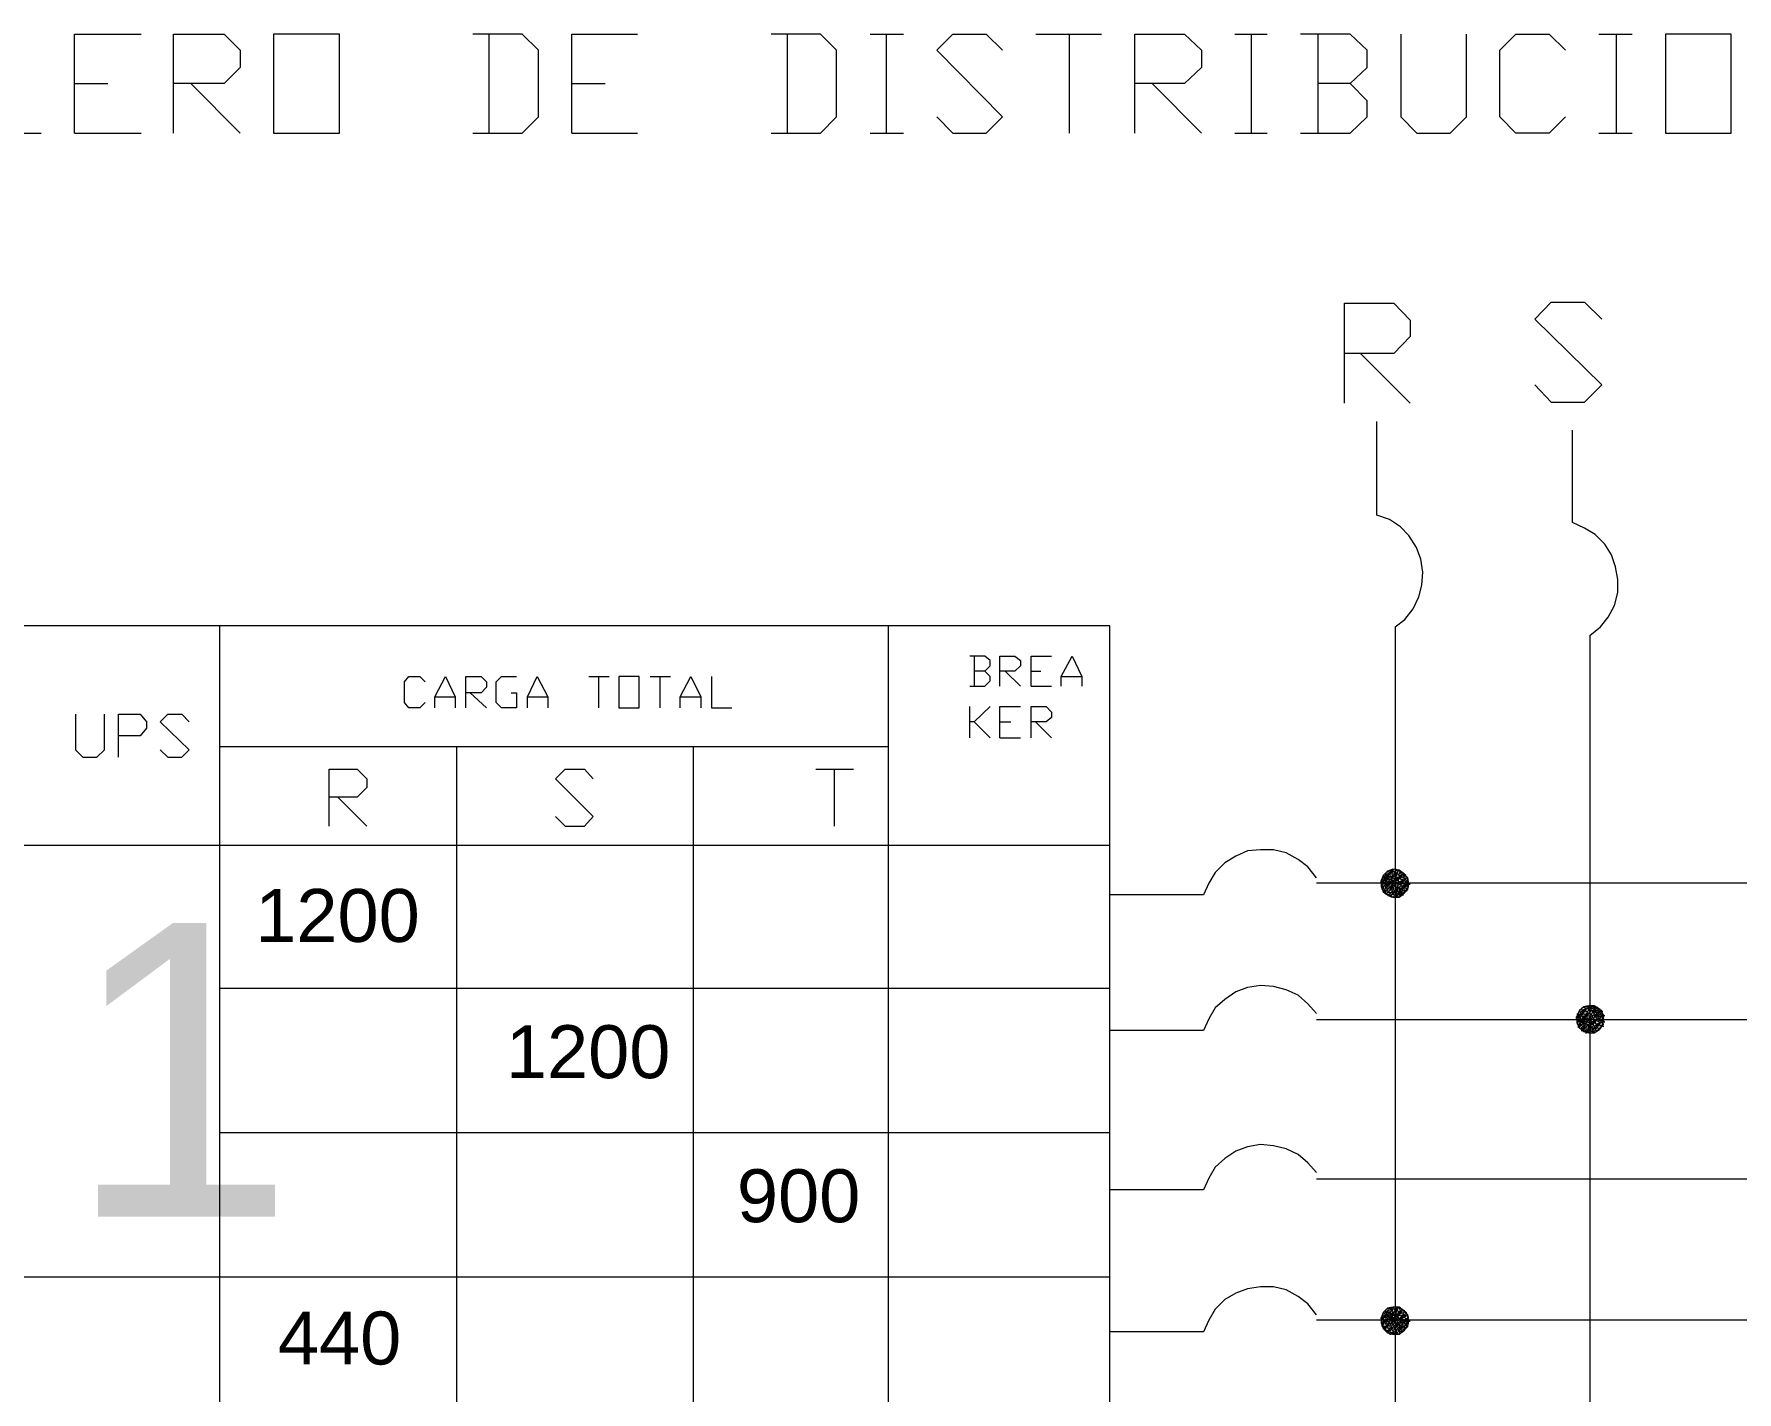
# Model space of a CAD drawing. Header units: millimetres. Extents: x -0.3 to 33.7, y -1 to 21.2.
# Drawn here: x 5.916 to 8.814, y 18.841 to 21.153 of the extents above; entities that cross this region are included whole.
import ezdxf

# ---------------------------------------------------------------- set-up
doc = ezdxf.new("R2010")
doc.units = ezdxf.units.MM
doc.header["$LTSCALE"] = 0.5
doc.layers.add('TABLA', color=7, linetype='Continuous')
doc.styles.get("Standard").update_dxf_attribs({"font": 'arial.ttf'})

msp = doc.modelspace()

# ---------------------------------------------------------------- linework, layer by layer
at = {"layer": 'TABLA', "color": 7, "linetype": 'Continuous', "lineweight": 18, "true_color": 0x000007}
for p, q in [((6.6902, 21.1527), (6.6902, 20.9841)), ((7.1976, 21.1527), (7.1976, 20.9841)), ((7.3387, 21.1527), (7.3955, 21.1527)), ((7.3662, 21.1527), (7.3662, 20.9841)), ((7.6208, 21.1527), (7.7326, 21.1527)), ((7.6776, 21.1527), (7.6776, 20.9841)), ((7.9597, 21.1527), (8.0147, 21.1527)), ((7.9872, 21.1527), (7.9872, 20.9841)), ((8.1008, 21.1527), (8.1008, 20.9841)), ((8.5789, 21.1527), (8.6357, 21.1527)), ((8.6082, 21.1527), (8.6082, 20.9841)), ((5.9849, 21.0684), (6.0417, 21.0684)), ((6.1828, 21.0684), (6.267, 20.9841)), ((6.8313, 21.0684), (6.8881, 21.0684)), ((7.8187, 21.0684), (7.9029, 20.9841)), ((5.9849, 20.9841), (6.0985, 20.9841)), ((6.8313, 20.9841), (6.943, 20.9841)), ((7.3387, 20.9841), (7.3955, 20.9841)), ((7.9597, 20.9841), (8.0147, 20.9841)), ((8.5789, 20.9841), (8.6357, 20.9841)), ((8.1735, 20.6086), (8.2577, 20.5243)), ((6.2316, 20.1451), (6.2316, 17.8131)), ((7.3698, 20.1451), (7.3698, 17.8131)), ((8.2321, 20.1433), (8.2321, 17.9193)), ((8.5637, 20.1286), (8.5637, 17.9193)), ((7.5158, 20.0938), (7.5158, 20.0425)), ((6.86, 20.059), (6.8948, 20.059)), ((6.8765, 20.059), (6.8765, 20.0059)), ((6.9644, 20.059), (6.9992, 20.059)), ((6.9809, 20.059), (6.9809, 20.0059)), ((7.5689, 20.0682), (7.5946, 20.0425)), ((7.6129, 20.0682), (7.6294, 20.0682)), ((7.6642, 20.059), (7.699, 20.059)), ((6.6585, 20.0315), (6.6859, 20.0059)), ((7.6129, 20.0425), (7.6477, 20.0425)), ((6.598, 20.0242), (6.6328, 20.0242)), ((6.7556, 20.0242), (6.7904, 20.0242)), ((7.0157, 20.0242), (7.0505, 20.0242)), ((7.5085, 19.9546), (7.5085, 20.0077)), ((7.5158, 19.9821), (7.5433, 19.9546)), ((7.5598, 19.9821), (7.5781, 19.9821)), ((7.6202, 19.9821), (7.6477, 19.9546)), ((6.2316, 19.9399), (7.3698, 19.9399)), ((6.6347, 19.9399), (6.6347, 17.8131)), ((7.0377, 19.9399), (7.0377, 17.8131)), ((7.3698, 19.9399), (7.3698, 17.8131)), ((7.5598, 19.9546), (7.5946, 19.9546)), ((7.2465, 19.9015), (7.3106, 19.9015)), ((7.2777, 19.9015), (7.2777, 19.8044)), ((6.4331, 19.8538), (6.4826, 19.8044)), ((7.7466, 19.7714), (4.186, 19.7714)), ((8.9905, 19.7073), (8.0984, 19.7073)), ((8.2083, 19.7091), (8.2083, 19.711)), ((8.2083, 19.7091), (8.2101, 19.7091)), ((8.2083, 19.7073), (8.2101, 19.7073)), ((8.2083, 19.7055), (8.2101, 19.7073)), ((8.2101, 19.7164), (8.2119, 19.7164)), ((8.2101, 19.7128), (8.2119, 19.7146)), ((8.2101, 19.711), (8.2119, 19.711)), ((8.2101, 19.7091), (8.2119, 19.711)), ((8.2101, 19.7036), (8.2138, 19.7073)), ((8.2119, 19.7183), (8.2138, 19.7201)), ((8.2119, 19.7164), (8.2138, 19.7164)), ((8.2119, 19.7128), (8.2138, 19.7128)), ((8.2119, 19.7073), (8.2138, 19.7091)), ((8.2119, 19.7073), (8.2138, 19.7073)), ((8.2138, 19.7164), (8.2174, 19.7183)), ((8.2138, 19.7146), (8.2156, 19.7146)), ((8.2138, 19.7128), (8.2156, 19.7146)), ((8.2138, 19.7055), (8.2156, 19.7073)), ((8.2156, 19.7219), (8.2174, 19.7238)), ((8.2156, 19.7164), (8.2174, 19.7164)), ((8.2156, 19.711), (8.2174, 19.7128)), ((8.2156, 19.7073), (8.2174, 19.7073)), ((8.2174, 19.7201), (8.2211, 19.7219)), ((8.2174, 19.7164), (8.2193, 19.7201)), ((8.2174, 19.7091), (8.2193, 19.711)), ((8.2174, 19.7073), (8.2193, 19.7073)), ((8.2174, 19.7055), (8.2174, 19.7073)), ((8.2174, 19.7073), (8.2193, 19.7073)), ((8.2193, 19.7256), (8.2211, 19.7274)), ((8.2193, 19.7219), (8.2211, 19.7256)), ((8.2193, 19.7146), (8.2211, 19.7164)), ((8.2193, 19.7091), (8.2211, 19.7091)), ((8.2211, 19.7238), (8.2248, 19.7256)), ((8.2211, 19.7201), (8.2229, 19.7238)), ((8.2211, 19.7128), (8.2248, 19.7146)), ((8.2211, 19.7091), (8.2229, 19.7128)), ((8.2211, 19.711), (8.2229, 19.711)), ((8.2211, 19.7073), (8.2229, 19.7073)), ((8.2229, 19.7256), (8.2248, 19.7293)), ((8.2229, 19.7219), (8.2266, 19.7238)), ((8.2229, 19.7183), (8.2248, 19.7201)), ((8.2229, 19.7073), (8.2248, 19.7091)), ((8.2248, 19.7274), (8.2284, 19.7293)), ((8.2248, 19.7238), (8.2266, 19.7274)), ((8.2248, 19.7164), (8.2284, 19.7183)), ((8.2248, 19.7128), (8.2266, 19.7164)), ((8.2248, 19.7055), (8.2266, 19.7073)), ((8.2266, 19.7256), (8.2302, 19.7274)), ((8.2266, 19.7219), (8.2284, 19.7238)), ((8.2266, 19.7183), (8.2284, 19.7219)), ((8.2266, 19.7146), (8.2302, 19.7164)), ((8.2266, 19.711), (8.2284, 19.7128)), ((8.2266, 19.7073), (8.2284, 19.7073)), ((8.2284, 19.7274), (8.2302, 19.7311)), ((8.2284, 19.7201), (8.2321, 19.7219)), ((8.2284, 19.7164), (8.2302, 19.7201)), ((8.2284, 19.7091), (8.2321, 19.711)), ((8.2284, 19.7073), (8.2302, 19.7091)), ((8.2284, 19.7073), (8.2302, 19.7073)), ((8.2284, 19.7055), (8.2284, 19.7073)), ((8.2302, 19.7256), (8.2321, 19.7274)), ((8.2302, 19.7219), (8.2321, 19.7256)), ((8.2302, 19.7183), (8.2321, 19.7183)), ((8.2302, 19.7146), (8.2321, 19.7164)), ((8.2302, 19.7073), (8.2321, 19.7073)), ((8.2302, 19.7073), (8.2321, 19.7073)), ((8.2321, 19.7293), (8.2321, 19.7311)), ((8.2321, 19.7293), (8.2339, 19.7293)), ((8.2321, 19.7256), (8.2339, 19.7256)), ((8.2321, 19.7238), (8.2357, 19.7256)), ((8.2321, 19.7201), (8.2339, 19.7238)), ((8.2321, 19.7201), (8.2339, 19.7201)), ((8.2321, 19.7183), (8.2339, 19.7201)), ((8.2321, 19.7164), (8.2339, 19.7164)), ((8.2321, 19.7146), (8.2339, 19.7146)), ((8.2321, 19.7128), (8.2357, 19.7146)), ((8.2321, 19.7091), (8.2339, 19.7128)), ((8.2321, 19.7091), (8.2339, 19.7091)), ((8.2321, 19.7073), (8.2339, 19.7091)), ((8.2321, 19.7036), (8.2357, 19.7073)), ((8.2339, 19.7274), (8.2357, 19.7293)), ((8.2339, 19.7219), (8.2376, 19.7238)), ((8.2339, 19.7183), (8.2357, 19.7219)), ((8.2339, 19.7146), (8.2357, 19.7183)), ((8.2339, 19.711), (8.2376, 19.7128)), ((8.2339, 19.7073), (8.2357, 19.7091)), ((8.2339, 19.7073), (8.2357, 19.7073)), ((8.2357, 19.7274), (8.2376, 19.7293)), ((8.2357, 19.7238), (8.2376, 19.7274)), ((8.2357, 19.7164), (8.2394, 19.7183)), ((8.2357, 19.7128), (8.2376, 19.7164)), ((8.2357, 19.7073), (8.2394, 19.711)), ((8.2357, 19.7055), (8.2376, 19.7073)), ((8.2376, 19.7201), (8.2394, 19.7219)), ((8.2376, 19.7146), (8.2412, 19.7164)), ((8.2376, 19.711), (8.2394, 19.7146)), ((8.2376, 19.7073), (8.2394, 19.7073)), ((8.2394, 19.7274), (8.2394, 19.7293)), ((8.2394, 19.7256), (8.2412, 19.7274)), ((8.2394, 19.7201), (8.2431, 19.7219)), ((8.2394, 19.7164), (8.2412, 19.7201)), ((8.2394, 19.7091), (8.2431, 19.711)), ((8.2394, 19.7073), (8.2412, 19.7091)), ((8.2394, 19.7055), (8.2394, 19.7073)), ((8.2412, 19.7238), (8.2431, 19.7256)), ((8.2412, 19.7183), (8.2449, 19.7201)), ((8.2412, 19.7146), (8.2431, 19.7183)), ((8.2412, 19.7128), (8.2431, 19.7146)), ((8.2412, 19.7073), (8.2449, 19.7091)), ((8.2412, 19.7073), (8.2431, 19.7073)), ((8.2412, 19.7036), (8.2431, 19.7073)), ((8.2431, 19.7238), (8.2449, 19.7256)), ((8.2431, 19.7201), (8.2449, 19.7238)), ((8.2431, 19.7128), (8.2467, 19.7146)), ((8.2431, 19.7091), (8.2449, 19.7128)), ((8.2431, 19.7055), (8.2467, 19.7073)), ((8.2449, 19.7219), (8.2467, 19.7219)), ((8.2449, 19.7183), (8.2486, 19.7219)), ((8.2449, 19.7164), (8.2467, 19.7183)), ((8.2449, 19.711), (8.2486, 19.7128)), ((8.2449, 19.7073), (8.2467, 19.711)), ((8.2467, 19.7238), (8.2467, 19.7256)), ((8.2467, 19.7219), (8.2486, 19.7238)), ((8.2467, 19.7164), (8.2504, 19.7201)), ((8.2467, 19.7128), (8.2486, 19.7164)), ((8.2467, 19.7073), (8.2486, 19.7073)), ((8.2467, 19.7055), (8.2486, 19.7073)), ((8.2486, 19.7201), (8.2504, 19.7219)), ((8.2486, 19.7146), (8.2522, 19.7164)), ((8.2486, 19.711), (8.2504, 19.7146)), ((8.2486, 19.7091), (8.2504, 19.711)), ((8.2486, 19.7073), (8.2504, 19.7073)), ((8.2504, 19.7164), (8.2522, 19.7183)), ((8.2504, 19.7091), (8.2541, 19.7128)), ((8.2504, 19.7073), (8.2522, 19.7091)), ((8.2504, 19.7055), (8.2504, 19.7073)), ((8.2522, 19.7146), (8.2541, 19.7164)), ((8.2522, 19.7128), (8.2541, 19.7146)), ((8.2522, 19.7073), (8.2559, 19.7091)), ((8.2522, 19.7073), (8.2541, 19.7073)), ((8.2522, 19.7036), (8.2541, 19.7073)), ((8.2541, 19.7091), (8.2541, 19.711)), ((7.906, 19.6871), (7.7466, 19.6871)), ((8.2083, 19.7036), (8.2101, 19.7055)), ((8.2083, 19.7018), (8.2101, 19.7018)), ((8.2101, 19.7), (8.2119, 19.7036)), ((8.2101, 19.6981), (8.2119, 19.7)), ((8.2101, 19.6963), (8.2101, 19.6981)), ((8.2119, 19.7018), (8.2156, 19.7036)), ((8.2119, 19.6981), (8.2138, 19.7018)), ((8.2119, 19.6963), (8.2138, 19.6981)), ((8.2119, 19.6945), (8.2138, 19.6945)), ((8.2119, 19.6926), (8.2138, 19.6926)), ((8.2138, 19.7036), (8.2156, 19.7036)), ((8.2138, 19.6926), (8.2156, 19.6963)), ((8.2138, 19.6908), (8.2156, 19.6926)), ((8.2156, 19.7055), (8.2174, 19.7055)), ((8.2156, 19.7), (8.2174, 19.7018)), ((8.2156, 19.6945), (8.2193, 19.6963)), ((8.2156, 19.6908), (8.2174, 19.6945)), ((8.2156, 19.689), (8.2174, 19.6908)), ((8.2174, 19.6981), (8.2193, 19.7)), ((8.2174, 19.6963), (8.2193, 19.6963)), ((8.2174, 19.6871), (8.2193, 19.689)), ((8.2193, 19.7036), (8.2211, 19.7055)), ((8.2193, 19.6981), (8.2229, 19.7)), ((8.2193, 19.6945), (8.2211, 19.6981)), ((8.2193, 19.6926), (8.2211, 19.6945)), ((8.2193, 19.6871), (8.2229, 19.689)), ((8.2211, 19.7018), (8.2229, 19.7036)), ((8.2211, 19.7), (8.2229, 19.7)), ((8.2211, 19.6908), (8.2229, 19.6926)), ((8.2211, 19.6853), (8.2211, 19.6871)), ((8.2229, 19.7018), (8.2248, 19.7018)), ((8.2229, 19.6963), (8.2248, 19.6981)), ((8.2229, 19.6908), (8.2266, 19.6926)), ((8.2229, 19.6871), (8.2248, 19.6908)), ((8.2229, 19.6853), (8.2248, 19.6871)), ((8.2248, 19.7018), (8.2266, 19.7055)), ((8.2248, 19.7036), (8.2266, 19.7036)), ((8.2248, 19.7), (8.2266, 19.7)), ((8.2248, 19.6945), (8.2266, 19.6963)), ((8.2248, 19.6926), (8.2266, 19.6926)), ((8.2248, 19.6835), (8.2266, 19.6853)), ((8.2266, 19.7), (8.2284, 19.7018)), ((8.2266, 19.6945), (8.2302, 19.6981)), ((8.2266, 19.6908), (8.2284, 19.6945)), ((8.2266, 19.689), (8.2284, 19.6908)), ((8.2266, 19.6835), (8.2302, 19.6853)), ((8.2284, 19.7036), (8.2302, 19.7036)), ((8.2284, 19.6981), (8.2302, 19.7)), ((8.2284, 19.6963), (8.2302, 19.6963)), ((8.2284, 19.6926), (8.2302, 19.6926)), ((8.2284, 19.6871), (8.2302, 19.689)), ((8.2302, 19.7036), (8.2321, 19.7055)), ((8.2302, 19.6945), (8.2321, 19.6963)), ((8.2302, 19.6926), (8.2321, 19.6945)), ((8.2302, 19.6871), (8.2321, 19.6871)), ((8.2302, 19.6835), (8.2321, 19.6853)), ((8.2302, 19.6835), (8.2321, 19.6835)), ((8.2321, 19.7055), (8.2339, 19.7055)), ((8.2321, 19.7018), (8.2339, 19.7036)), ((8.2321, 19.6981), (8.2339, 19.7018)), ((8.2321, 19.7), (8.2339, 19.7)), ((8.2321, 19.6981), (8.2339, 19.6981)), ((8.2321, 19.6963), (8.2339, 19.6981)), ((8.2321, 19.6963), (8.2339, 19.6963)), ((8.2321, 19.6945), (8.2339, 19.6945)), ((8.2321, 19.6908), (8.2339, 19.6926)), ((8.2321, 19.689), (8.2339, 19.689)), ((8.2321, 19.6853), (8.2321, 19.6871)), ((8.2321, 19.6853), (8.2339, 19.6853)), ((8.2339, 19.7), (8.2376, 19.7018)), ((8.2339, 19.6963), (8.2357, 19.6981)), ((8.2339, 19.6871), (8.2357, 19.6908)), ((8.2339, 19.6853), (8.2357, 19.6871)), ((8.2357, 19.7018), (8.2376, 19.7055)), ((8.2357, 19.7), (8.2376, 19.7)), ((8.2357, 19.6945), (8.2376, 19.6963)), ((8.2357, 19.6926), (8.2376, 19.6926)), ((8.2357, 19.689), (8.2376, 19.689)), ((8.2357, 19.6835), (8.2376, 19.6853)), ((8.2376, 19.7036), (8.2412, 19.7055)), ((8.2376, 19.7), (8.2394, 19.7018)), ((8.2376, 19.6926), (8.2412, 19.6945)), ((8.2376, 19.6908), (8.2394, 19.6908)), ((8.2376, 19.689), (8.2394, 19.6908)), ((8.2394, 19.6981), (8.2412, 19.7)), ((8.2394, 19.6945), (8.2412, 19.6981)), ((8.2394, 19.6926), (8.2412, 19.6926)), ((8.2394, 19.6871), (8.2412, 19.689)), ((8.2394, 19.6853), (8.2412, 19.6853)), ((8.2412, 19.6963), (8.2449, 19.6981)), ((8.2412, 19.6926), (8.2431, 19.6945)), ((8.2431, 19.7018), (8.2467, 19.7036)), ((8.2431, 19.6981), (8.2449, 19.7018)), ((8.2431, 19.6963), (8.2449, 19.6963)), ((8.2431, 19.6908), (8.2449, 19.6926)), ((8.2431, 19.6853), (8.2431, 19.6871)), ((8.2449, 19.7), (8.2486, 19.7018)), ((8.2449, 19.6963), (8.2467, 19.7)), ((8.2449, 19.689), (8.2486, 19.6908)), ((8.2449, 19.6871), (8.2467, 19.6871)), ((8.2467, 19.7018), (8.2486, 19.7055)), ((8.2467, 19.6981), (8.2504, 19.7)), ((8.2467, 19.6945), (8.2486, 19.6963)), ((8.2467, 19.6908), (8.2486, 19.6945)), ((8.2486, 19.7036), (8.2522, 19.7055)), ((8.2486, 19.7), (8.2504, 19.7036)), ((8.2486, 19.6926), (8.2522, 19.6945)), ((8.2504, 19.7018), (8.2541, 19.7036)), ((8.2504, 19.6981), (8.2541, 19.7)), ((8.2504, 19.6945), (8.2522, 19.6981)), ((8.2541, 19.7018), (8.2559, 19.7018)), ((8.2541, 19.6981), (8.2541, 19.7)), ((8.2559, 19.7055), (8.2577, 19.7055)), ((7.7466, 19.5278), (6.2316, 19.5278)), ((8.9905, 19.4746), (8.0984, 19.4746)), ((8.5398, 19.4783), (8.5417, 19.4801)), ((8.5398, 19.4765), (8.5417, 19.4765)), ((8.5417, 19.482), (8.5435, 19.482)), ((8.5417, 19.4783), (8.5453, 19.4801)), ((8.5417, 19.4746), (8.5435, 19.4765)), ((8.5417, 19.4746), (8.5435, 19.4746)), ((8.5417, 19.4728), (8.5435, 19.4746)), ((8.5435, 19.4838), (8.5453, 19.4856)), ((8.5435, 19.4801), (8.5453, 19.4838)), ((8.5435, 19.4783), (8.5453, 19.4783)), ((8.5435, 19.4728), (8.5453, 19.4746)), ((8.5453, 19.4893), (8.5472, 19.493)), ((8.5453, 19.482), (8.549, 19.4838)), ((8.5453, 19.4783), (8.5472, 19.482)), ((8.5472, 19.4875), (8.5508, 19.4893)), ((8.5472, 19.4838), (8.549, 19.4875)), ((8.5472, 19.4765), (8.549, 19.4783)), ((8.549, 19.493), (8.5508, 19.4948)), ((8.549, 19.4911), (8.5508, 19.493)), ((8.549, 19.4856), (8.5527, 19.4875)), ((8.549, 19.482), (8.5508, 19.4856)), ((8.549, 19.4746), (8.549, 19.4765)), ((8.549, 19.4746), (8.5508, 19.4746)), ((8.549, 19.471), (8.5508, 19.4746)), ((8.5508, 19.4911), (8.5545, 19.493)), ((8.5508, 19.4875), (8.5527, 19.4911)), ((8.5508, 19.4838), (8.5545, 19.4856)), ((8.5508, 19.4801), (8.5527, 19.482)), ((8.5508, 19.4765), (8.5527, 19.4801)), ((8.5508, 19.4746), (8.5527, 19.4765)), ((8.5527, 19.4948), (8.5545, 19.4966)), ((8.5527, 19.4893), (8.5563, 19.4911)), ((8.5527, 19.4856), (8.5545, 19.4893)), ((8.5527, 19.4783), (8.5563, 19.4801)), ((8.5527, 19.4746), (8.5545, 19.4783)), ((8.5527, 19.4746), (8.5545, 19.4746)), ((8.5545, 19.4948), (8.5582, 19.4984)), ((8.5545, 19.4911), (8.5563, 19.4948)), ((8.5545, 19.4838), (8.5582, 19.4856)), ((8.5545, 19.4801), (8.5563, 19.4838)), ((8.5545, 19.4765), (8.5582, 19.4783)), ((8.5545, 19.4728), (8.5563, 19.4746)), ((8.5563, 19.493), (8.56, 19.4948)), ((8.5563, 19.4893), (8.5582, 19.493)), ((8.5563, 19.4875), (8.5582, 19.4893)), ((8.5563, 19.482), (8.56, 19.4838)), ((8.5563, 19.4783), (8.5582, 19.482)), ((8.5582, 19.4966), (8.56, 19.4984)), ((8.5582, 19.4948), (8.56, 19.4948)), ((8.5582, 19.4838), (8.56, 19.4875)), ((8.5582, 19.4801), (8.5618, 19.482)), ((8.5582, 19.4765), (8.56, 19.4783)), ((8.5582, 19.4728), (8.56, 19.4746)), ((8.56, 19.4966), (8.5637, 19.4984)), ((8.56, 19.4911), (8.5618, 19.493)), ((8.56, 19.4856), (8.5637, 19.4875)), ((8.56, 19.482), (8.5618, 19.4856)), ((8.56, 19.4746), (8.56, 19.4765)), ((8.56, 19.4746), (8.5618, 19.4746)), ((8.56, 19.471), (8.5618, 19.4746)), ((8.5618, 19.4893), (8.5637, 19.4911)), ((8.5618, 19.4801), (8.5637, 19.482)), ((8.5618, 19.4765), (8.5637, 19.4801)), ((8.5618, 19.4746), (8.5637, 19.4765)), ((8.5618, 19.4728), (8.5637, 19.4746)), ((8.5637, 19.4984), (8.5655, 19.4984)), ((8.5637, 19.4948), (8.5655, 19.4966)), ((8.5637, 19.4948), (8.5655, 19.4948)), ((8.5637, 19.4893), (8.5673, 19.4911)), ((8.5637, 19.4893), (8.5655, 19.4893)), ((8.5637, 19.4875), (8.5655, 19.4893)), ((8.5637, 19.4856), (8.5637, 19.4875)), ((8.5637, 19.4838), (8.5655, 19.4856)), ((8.5637, 19.4838), (8.5655, 19.4838)), ((8.5637, 19.4801), (8.5655, 19.4801)), ((8.5637, 19.4783), (8.5673, 19.4801)), ((8.5637, 19.4783), (8.5655, 19.4783)), ((8.5637, 19.4765), (8.5655, 19.4783)), ((8.5637, 19.4746), (8.5637, 19.4765)), ((8.5637, 19.4746), (8.5655, 19.4746)), ((8.5637, 19.4746), (8.5655, 19.4746)), ((8.5655, 19.4984), (8.5673, 19.4984)), ((8.5655, 19.493), (8.5673, 19.4948)), ((8.5655, 19.4911), (8.5673, 19.4911)), ((8.5655, 19.482), (8.5673, 19.4838)), ((8.5655, 19.4765), (8.5692, 19.4783)), ((8.5655, 19.4728), (8.5673, 19.4746)), ((8.5673, 19.4984), (8.5692, 19.4984)), ((8.5673, 19.493), (8.571, 19.4966)), ((8.5673, 19.4875), (8.5692, 19.4893)), ((8.5673, 19.482), (8.571, 19.4838)), ((8.5673, 19.4783), (8.5692, 19.482)), ((8.5673, 19.4746), (8.5673, 19.4765)), ((8.5692, 19.4966), (8.571, 19.4984)), ((8.5692, 19.4948), (8.571, 19.4948)), ((8.5692, 19.4911), (8.571, 19.4911)), ((8.5692, 19.4856), (8.571, 19.4875)), ((8.5692, 19.4746), (8.571, 19.4746)), ((8.571, 19.4911), (8.5728, 19.493)), ((8.571, 19.482), (8.5728, 19.4856)), ((8.571, 19.4801), (8.5728, 19.482)), ((8.571, 19.4746), (8.571, 19.4765)), ((8.571, 19.4746), (8.5728, 19.4746)), ((8.571, 19.471), (8.5728, 19.4746)), ((8.5728, 19.4966), (8.5728, 19.4984)), ((8.5728, 19.4948), (8.5746, 19.4948)), ((8.5728, 19.4893), (8.5746, 19.4911)), ((8.5728, 19.4875), (8.5746, 19.4875)), ((8.5728, 19.4838), (8.5746, 19.4838)), ((8.5728, 19.4783), (8.5746, 19.4801)), ((8.5728, 19.4746), (8.5746, 19.4765)), ((8.5728, 19.4728), (8.5765, 19.4746)), ((8.5746, 19.4948), (8.5765, 19.4966)), ((8.5746, 19.4856), (8.5783, 19.4893)), ((8.5746, 19.4838), (8.5765, 19.4856)), ((8.5746, 19.4746), (8.5765, 19.4783)), ((8.5746, 19.4746), (8.5765, 19.4746)), ((8.5765, 19.493), (8.5783, 19.4948)), ((8.5765, 19.4911), (8.5783, 19.4911)), ((8.5765, 19.4875), (8.5783, 19.4875)), ((8.5765, 19.482), (8.5783, 19.4838)), ((8.5765, 19.4765), (8.5783, 19.4765)), ((8.5765, 19.4728), (8.5783, 19.4746)), ((8.5783, 19.4911), (8.5801, 19.493)), ((8.5783, 19.4875), (8.5801, 19.4893)), ((8.5783, 19.4783), (8.5801, 19.482)), ((8.5783, 19.4765), (8.5801, 19.4783)), ((8.5801, 19.493), (8.582, 19.493)), ((8.5801, 19.4911), (8.582, 19.4911)), ((8.5801, 19.4856), (8.582, 19.4875)), ((8.5801, 19.4838), (8.582, 19.4838)), ((8.5801, 19.4801), (8.582, 19.4801)), ((8.5801, 19.4746), (8.582, 19.4765)), ((8.5801, 19.4746), (8.582, 19.4746)), ((8.582, 19.4911), (8.5838, 19.4911)), ((8.582, 19.4838), (8.5856, 19.4856)), ((8.582, 19.482), (8.5838, 19.482)), ((8.582, 19.4801), (8.5838, 19.482)), ((8.582, 19.471), (8.5838, 19.4746)), ((8.5838, 19.4893), (8.5856, 19.4893)), ((8.5838, 19.4838), (8.5856, 19.4838)), ((8.5838, 19.4783), (8.5856, 19.4801)), ((8.5856, 19.4838), (8.5856, 19.4856)), ((8.5856, 19.4765), (8.5875, 19.4783)), ((8.5856, 19.4746), (8.5875, 19.4746)), ((8.5856, 19.4728), (8.5875, 19.4746)), ((8.5875, 19.482), (8.5893, 19.482)), ((7.906, 19.4563), (7.7466, 19.4563)), ((8.5417, 19.471), (8.5435, 19.471)), ((8.5417, 19.4673), (8.5435, 19.4691)), ((8.5435, 19.471), (8.5453, 19.471)), ((8.5435, 19.4673), (8.5453, 19.4673)), ((8.5435, 19.4655), (8.5453, 19.4655)), ((8.5435, 19.4618), (8.5453, 19.4636)), ((8.5453, 19.471), (8.549, 19.4728)), ((8.5453, 19.4691), (8.5472, 19.4691)), ((8.5453, 19.4673), (8.5472, 19.4691)), ((8.5453, 19.46), (8.5472, 19.4618)), ((8.5472, 19.471), (8.549, 19.471)), ((8.5472, 19.4655), (8.549, 19.4673)), ((8.5472, 19.46), (8.549, 19.46)), ((8.549, 19.4636), (8.5508, 19.4655)), ((8.549, 19.4618), (8.5508, 19.4618)), ((8.549, 19.46), (8.5508, 19.4618)), ((8.549, 19.4563), (8.5508, 19.4563)), ((8.5508, 19.4691), (8.5527, 19.471)), ((8.5508, 19.4636), (8.5527, 19.4636)), ((8.5508, 19.4581), (8.5527, 19.46)), ((8.5527, 19.4673), (8.5563, 19.4691)), ((8.5527, 19.4636), (8.5545, 19.4673)), ((8.5527, 19.4655), (8.5545, 19.4655)), ((8.5527, 19.4618), (8.5545, 19.4618)), ((8.5527, 19.4563), (8.5545, 19.4581)), ((8.5527, 19.4545), (8.5545, 19.4545)), ((8.5545, 19.4618), (8.5563, 19.4636)), ((8.5545, 19.4563), (8.5563, 19.4563)), ((8.5563, 19.471), (8.56, 19.4728)), ((8.5563, 19.4673), (8.5582, 19.471)), ((8.5563, 19.46), (8.5582, 19.4618)), ((8.5563, 19.4563), (8.5582, 19.46)), ((8.5563, 19.4581), (8.5582, 19.4581)), ((8.5563, 19.4545), (8.5582, 19.4545)), ((8.5563, 19.4527), (8.5582, 19.4527)), ((8.5582, 19.4691), (8.5618, 19.471)), ((8.5582, 19.4655), (8.56, 19.4673)), ((8.5582, 19.4545), (8.56, 19.4563)), ((8.56, 19.4636), (8.5637, 19.4655)), ((8.56, 19.46), (8.5618, 19.4636)), ((8.56, 19.4618), (8.5618, 19.4618)), ((8.56, 19.4581), (8.5618, 19.4581)), ((8.56, 19.4527), (8.5618, 19.4545)), ((8.5618, 19.4691), (8.5637, 19.471)), ((8.5618, 19.4618), (8.5637, 19.4636)), ((8.5618, 19.4581), (8.5637, 19.46)), ((8.5618, 19.4527), (8.5637, 19.4527)), ((8.5637, 19.471), (8.5655, 19.471)), ((8.5637, 19.4673), (8.5673, 19.4691)), ((8.5637, 19.4673), (8.5655, 19.4673)), ((8.5637, 19.4655), (8.5655, 19.4673)), ((8.5637, 19.4636), (8.5637, 19.4655)), ((8.5637, 19.4636), (8.5655, 19.4636)), ((8.5637, 19.4563), (8.5655, 19.4581)), ((8.5637, 19.4563), (8.5655, 19.4563)), ((8.5637, 19.4545), (8.5655, 19.4563)), ((8.5637, 19.4545), (8.5655, 19.4545)), ((8.5637, 19.4527), (8.5637, 19.4545)), ((8.5637, 19.4527), (8.5655, 19.4527)), ((8.5655, 19.4691), (8.5673, 19.4728)), ((8.5655, 19.4655), (8.5692, 19.4673)), ((8.5655, 19.4618), (8.5673, 19.4636)), ((8.5655, 19.4545), (8.5692, 19.4563)), ((8.5655, 19.4527), (8.5673, 19.4527)), ((8.5673, 19.471), (8.571, 19.4728)), ((8.5673, 19.4673), (8.5692, 19.471)), ((8.5673, 19.46), (8.571, 19.4618)), ((8.5673, 19.4563), (8.5692, 19.46)), ((8.5673, 19.4545), (8.5692, 19.4545)), ((8.5692, 19.4691), (8.5728, 19.471)), ((8.5692, 19.4655), (8.571, 19.4691)), ((8.5692, 19.4581), (8.5728, 19.46)), ((8.5692, 19.4545), (8.571, 19.4563)), ((8.571, 19.4636), (8.5746, 19.4655)), ((8.571, 19.46), (8.5728, 19.4636)), ((8.571, 19.4527), (8.5728, 19.4545)), ((8.5728, 19.4691), (8.5746, 19.4728)), ((8.5728, 19.4673), (8.5746, 19.4691)), ((8.5728, 19.4618), (8.5765, 19.4636)), ((8.5728, 19.4581), (8.5746, 19.4618)), ((8.5746, 19.4673), (8.5783, 19.4691)), ((8.5746, 19.4636), (8.5765, 19.4673)), ((8.5746, 19.46), (8.5783, 19.4618)), ((8.5746, 19.4563), (8.5783, 19.4581)), ((8.5746, 19.4545), (8.5765, 19.4563)), ((8.5765, 19.471), (8.5783, 19.4728)), ((8.5765, 19.4655), (8.5801, 19.4673)), ((8.5765, 19.4618), (8.5783, 19.4655)), ((8.5783, 19.4673), (8.5801, 19.471)), ((8.5783, 19.46), (8.582, 19.4618)), ((8.5783, 19.4563), (8.5801, 19.46)), ((8.5801, 19.4691), (8.5838, 19.471)), ((8.5801, 19.4655), (8.582, 19.4691)), ((8.5801, 19.4636), (8.582, 19.4655)), ((8.582, 19.46), (8.5838, 19.4636)), ((8.5838, 19.4728), (8.5856, 19.4728)), ((8.5838, 19.4691), (8.5875, 19.4728)), ((8.5838, 19.4673), (8.5856, 19.4691)), ((8.5856, 19.4636), (8.5875, 19.4636)), ((8.5875, 19.471), (8.5893, 19.471)), ((7.7466, 19.2823), (6.2316, 19.2823)), ((7.906, 19.1852), (7.7466, 19.1852)), ((8.9905, 19.2035), (8.0984, 19.2035)), ((7.7466, 19.0368), (4.186, 19.0368)), ((8.2193, 18.9818), (8.2211, 18.9837)), ((8.2193, 18.9782), (8.2211, 18.9818)), ((8.2211, 18.98), (8.2248, 18.9818)), ((8.2229, 18.9818), (8.2248, 18.9855)), ((8.2248, 18.9837), (8.2284, 18.9855)), ((8.2248, 18.98), (8.2266, 18.9837)), ((8.2284, 18.9837), (8.2302, 18.9855)), ((8.2302, 18.9818), (8.2321, 18.9837)), ((8.2321, 18.9855), (8.2339, 18.9855)), ((8.2321, 18.9855), (8.2339, 18.9855)), ((8.2321, 18.9837), (8.2339, 18.9837)), ((8.2321, 18.98), (8.2321, 18.9818)), ((8.2321, 18.98), (8.2357, 18.9818)), ((8.2339, 18.9855), (8.2357, 18.9855)), ((8.2339, 18.9818), (8.2357, 18.9855)), ((8.2357, 18.9837), (8.2376, 18.9855)), ((8.2357, 18.98), (8.2376, 18.9837)), ((8.2394, 18.9837), (8.2394, 18.9855)), ((8.2394, 18.9818), (8.2412, 18.9837)), ((8.2412, 18.9818), (8.2431, 18.9837)), ((8.2412, 18.9782), (8.2431, 18.9818)), ((8.2431, 18.98), (8.2449, 18.9818)), ((8.9905, 18.9635), (8.0984, 18.9635)), ((8.2083, 18.969), (8.2101, 18.969)), ((8.2083, 18.9654), (8.2083, 18.9672)), ((8.2083, 18.9635), (8.2101, 18.9635)), ((8.2083, 18.9617), (8.2101, 18.9635)), ((8.2083, 18.9599), (8.2101, 18.9617)), ((8.2083, 18.958), (8.2101, 18.958)), ((8.2101, 18.9727), (8.2119, 18.9727)), ((8.2101, 18.9709), (8.2138, 18.9727)), ((8.2101, 18.9672), (8.2119, 18.9709)), ((8.2101, 18.9654), (8.2119, 18.9672)), ((8.2101, 18.9599), (8.2138, 18.9617)), ((8.2101, 18.9562), (8.2119, 18.9599)), ((8.2101, 18.9544), (8.2119, 18.9562)), ((8.2101, 18.9525), (8.2101, 18.9544)), ((8.2119, 18.9745), (8.2138, 18.9764)), ((8.2119, 18.9727), (8.2138, 18.9727)), ((8.2119, 18.969), (8.2138, 18.969)), ((8.2119, 18.9635), (8.2138, 18.9654)), ((8.2119, 18.9635), (8.2138, 18.9635)), ((8.2119, 18.958), (8.2156, 18.9599)), ((8.2119, 18.9544), (8.2138, 18.958)), ((8.2119, 18.9507), (8.2138, 18.9544)), ((8.2138, 18.9745), (8.2174, 18.9782)), ((8.2138, 18.9709), (8.2174, 18.9745)), ((8.2138, 18.969), (8.2156, 18.9709)), ((8.2138, 18.9635), (8.2174, 18.9654)), ((8.2138, 18.9599), (8.2156, 18.9635)), ((8.2138, 18.9525), (8.2174, 18.9544)), ((8.2156, 18.9782), (8.2174, 18.98)), ((8.2156, 18.9764), (8.2174, 18.9764)), ((8.2156, 18.9727), (8.2174, 18.9727)), ((8.2156, 18.9672), (8.2174, 18.969)), ((8.2156, 18.9635), (8.2174, 18.9635)), ((8.2156, 18.9617), (8.2174, 18.9617)), ((8.2156, 18.9562), (8.2174, 18.958)), ((8.2174, 18.9764), (8.2211, 18.9782)), ((8.2174, 18.9727), (8.2193, 18.9745)), ((8.2174, 18.9635), (8.2193, 18.9672)), ((8.2174, 18.9617), (8.2174, 18.9635)), ((8.2174, 18.9635), (8.2193, 18.9635)), ((8.2174, 18.9562), (8.2211, 18.958)), ((8.2174, 18.9525), (8.2193, 18.9562)), ((8.2193, 18.98), (8.2211, 18.98)), ((8.2193, 18.9764), (8.2211, 18.9764)), ((8.2193, 18.9709), (8.2211, 18.9727)), ((8.2193, 18.969), (8.2211, 18.969)), ((8.2193, 18.9654), (8.2211, 18.9654)), ((8.2193, 18.9599), (8.2211, 18.9617)), ((8.2193, 18.9544), (8.2229, 18.9562)), ((8.2193, 18.9507), (8.2211, 18.9544)), ((8.2211, 18.9764), (8.2229, 18.9782)), ((8.2211, 18.969), (8.2248, 18.9709)), ((8.2211, 18.9672), (8.2229, 18.9672)), ((8.2211, 18.9654), (8.2229, 18.9672)), ((8.2211, 18.9599), (8.2248, 18.9635)), ((8.2211, 18.9562), (8.2229, 18.9599)), ((8.2229, 18.9745), (8.2248, 18.9764)), ((8.2229, 18.9727), (8.2248, 18.9727)), ((8.2229, 18.969), (8.2248, 18.969)), ((8.2229, 18.9635), (8.2248, 18.9654)), ((8.2229, 18.958), (8.2248, 18.958)), ((8.2229, 18.9525), (8.2248, 18.9544)), ((8.2248, 18.9727), (8.2284, 18.9745)), ((8.2248, 18.969), (8.2266, 18.9709)), ((8.2248, 18.9617), (8.2266, 18.9635)), ((8.2248, 18.9599), (8.2266, 18.9599)), ((8.2248, 18.958), (8.2266, 18.9599)), ((8.2266, 18.9782), (8.2284, 18.98)), ((8.2266, 18.9745), (8.2284, 18.9782)), ((8.2266, 18.9727), (8.2284, 18.9727)), ((8.2266, 18.9672), (8.2284, 18.969)), ((8.2266, 18.9654), (8.2284, 18.9654)), ((8.2266, 18.9635), (8.2284, 18.9635)), ((8.2266, 18.9617), (8.2284, 18.9617)), ((8.2266, 18.9562), (8.2284, 18.958)), ((8.2284, 18.9764), (8.2321, 18.9782)), ((8.2284, 18.9727), (8.2302, 18.9764)), ((8.2284, 18.9654), (8.2321, 18.9672)), ((8.2284, 18.9635), (8.2302, 18.9635)), ((8.2284, 18.9617), (8.2284, 18.9635)), ((8.2284, 18.9635), (8.2302, 18.9635)), ((8.2284, 18.9544), (8.2302, 18.9562)), ((8.2302, 18.9782), (8.2321, 18.98)), ((8.2302, 18.9709), (8.2321, 18.9727)), ((8.2302, 18.9654), (8.2321, 18.9654)), ((8.2302, 18.9635), (8.2321, 18.9635)), ((8.2302, 18.9599), (8.2321, 18.9617)), ((8.2302, 18.9544), (8.2321, 18.9544)), ((8.2321, 18.9764), (8.2339, 18.98)), ((8.2321, 18.9782), (8.2339, 18.9782)), ((8.2321, 18.9764), (8.2339, 18.9764)), ((8.2321, 18.9745), (8.2339, 18.9764)), ((8.2321, 18.9727), (8.2339, 18.9727)), ((8.2321, 18.969), (8.2321, 18.9709)), ((8.2321, 18.969), (8.2357, 18.9709)), ((8.2321, 18.9654), (8.2339, 18.969)), ((8.2321, 18.9672), (8.2339, 18.9672)), ((8.2321, 18.9654), (8.2339, 18.9654)), ((8.2321, 18.9599), (8.2357, 18.9635)), ((8.2321, 18.9617), (8.2339, 18.9617)), ((8.2321, 18.958), (8.2339, 18.9599)), ((8.2321, 18.9562), (8.2339, 18.9562)), ((8.2321, 18.9544), (8.2339, 18.9562)), ((8.2321, 18.9544), (8.2339, 18.9544)), ((8.2339, 18.9782), (8.2376, 18.98)), ((8.2339, 18.9745), (8.2357, 18.9764)), ((8.2339, 18.9709), (8.2357, 18.9745)), ((8.2339, 18.9635), (8.2357, 18.9654)), ((8.2339, 18.9635), (8.2357, 18.9635)), ((8.2339, 18.958), (8.2357, 18.958)), ((8.2339, 18.9525), (8.2357, 18.9544)), ((8.2357, 18.9727), (8.2394, 18.9745)), ((8.2357, 18.969), (8.2376, 18.9727)), ((8.2357, 18.9635), (8.2394, 18.9672)), ((8.2357, 18.9617), (8.2376, 18.9635)), ((8.2357, 18.958), (8.2376, 18.9617)), ((8.2357, 18.9599), (8.2376, 18.9599)), ((8.2357, 18.9562), (8.2376, 18.9562)), ((8.2376, 18.9782), (8.2412, 18.98)), ((8.2376, 18.9745), (8.2394, 18.9782)), ((8.2376, 18.9709), (8.2412, 18.9727)), ((8.2376, 18.9672), (8.2394, 18.969)), ((8.2376, 18.9635), (8.2394, 18.9635)), ((8.2376, 18.9562), (8.2394, 18.958)), ((8.2394, 18.9764), (8.2431, 18.9782)), ((8.2394, 18.9727), (8.2412, 18.9764)), ((8.2394, 18.9654), (8.2431, 18.9672)), ((8.2394, 18.9635), (8.2412, 18.9654)), ((8.2394, 18.9617), (8.2394, 18.9635)), ((8.2394, 18.9544), (8.2412, 18.9562)), ((8.2394, 18.9507), (8.2412, 18.9544)), ((8.2412, 18.9745), (8.2449, 18.9764)), ((8.2412, 18.9709), (8.2431, 18.9727)), ((8.2412, 18.9672), (8.2431, 18.9709)), ((8.2412, 18.9635), (8.2449, 18.9654)), ((8.2412, 18.9635), (8.2431, 18.9635)), ((8.2412, 18.9599), (8.2431, 18.9617)), ((8.2431, 18.9764), (8.2449, 18.98)), ((8.2431, 18.969), (8.2467, 18.9709)), ((8.2431, 18.9654), (8.2449, 18.969)), ((8.2431, 18.958), (8.2467, 18.9599)), ((8.2431, 18.9544), (8.2449, 18.958)), ((8.2431, 18.9562), (8.2449, 18.9562)), ((8.2449, 18.9745), (8.2486, 18.9782)), ((8.2449, 18.9709), (8.2467, 18.9745)), ((8.2449, 18.9672), (8.2486, 18.969)), ((8.2449, 18.9635), (8.2467, 18.9654)), ((8.2449, 18.9562), (8.2486, 18.958)), ((8.2449, 18.9525), (8.2467, 18.9544)), ((8.2467, 18.98), (8.2486, 18.98)), ((8.2467, 18.9782), (8.2486, 18.98)), ((8.2467, 18.9727), (8.2504, 18.9745)), ((8.2467, 18.969), (8.2486, 18.9727)), ((8.2467, 18.9635), (8.2486, 18.9635)), ((8.2467, 18.9617), (8.2486, 18.9635)), ((8.2467, 18.958), (8.2486, 18.9617)), ((8.2486, 18.9764), (8.2504, 18.9782)), ((8.2486, 18.9709), (8.2522, 18.9727)), ((8.2486, 18.9672), (8.2504, 18.9709)), ((8.2486, 18.9635), (8.2504, 18.9672)), ((8.2486, 18.9635), (8.2504, 18.9635)), ((8.2486, 18.9599), (8.2522, 18.9617)), ((8.2486, 18.9562), (8.2504, 18.958)), ((8.2504, 18.9764), (8.2522, 18.9764)), ((8.2504, 18.9727), (8.2522, 18.9745)), ((8.2504, 18.9654), (8.2541, 18.9672)), ((8.2504, 18.9635), (8.2522, 18.9654)), ((8.2504, 18.9617), (8.2504, 18.9635)), ((8.2504, 18.9544), (8.2541, 18.9562)), ((8.2504, 18.9507), (8.2522, 18.9544)), ((8.2522, 18.9709), (8.2541, 18.9727)), ((8.2522, 18.969), (8.2541, 18.9709)), ((8.2522, 18.9635), (8.2559, 18.9654)), ((8.2522, 18.9599), (8.2541, 18.9635)), ((8.2541, 18.969), (8.2559, 18.969)), ((8.2541, 18.9654), (8.2541, 18.9672)), ((8.2541, 18.958), (8.2559, 18.958)), ((8.2541, 18.9544), (8.2541, 18.9562)), ((8.2559, 18.9617), (8.2577, 18.9617)), ((7.906, 18.9434), (7.7466, 18.9434)), ((8.2119, 18.9507), (8.2138, 18.9507)), ((8.2119, 18.9489), (8.2138, 18.9489)), ((8.2138, 18.9489), (8.2156, 18.9525)), ((8.2138, 18.947), (8.2156, 18.9489)), ((8.2156, 18.9507), (8.2193, 18.9525)), ((8.2156, 18.947), (8.2174, 18.9507)), ((8.2156, 18.9452), (8.2174, 18.947)), ((8.2174, 18.9452), (8.2211, 18.947)), ((8.2174, 18.9434), (8.2193, 18.9452)), ((8.2193, 18.9489), (8.2211, 18.9507)), ((8.2193, 18.9434), (8.2229, 18.9452)), ((8.2211, 18.9489), (8.2248, 18.9507)), ((8.2211, 18.9452), (8.2229, 18.9489)), ((8.2211, 18.9415), (8.2211, 18.9434)), ((8.2229, 18.947), (8.2266, 18.9489)), ((8.2229, 18.9434), (8.2248, 18.947)), ((8.2229, 18.9415), (8.2248, 18.9434)), ((8.2229, 18.9397), (8.2248, 18.9397)), ((8.2248, 18.9489), (8.2266, 18.9525)), ((8.2248, 18.9415), (8.2284, 18.9434)), ((8.2248, 18.9397), (8.2266, 18.9415)), ((8.2266, 18.9507), (8.2302, 18.9525)), ((8.2266, 18.947), (8.2284, 18.9507)), ((8.2266, 18.9452), (8.2284, 18.947)), ((8.2266, 18.9397), (8.2302, 18.9415)), ((8.2284, 18.9525), (8.2302, 18.9525)), ((8.2284, 18.9452), (8.2321, 18.9489)), ((8.2284, 18.9415), (8.2302, 18.9452)), ((8.2302, 18.9507), (8.2321, 18.9525)), ((8.2302, 18.9489), (8.2321, 18.9507)), ((8.2302, 18.9434), (8.2321, 18.9434)), ((8.2302, 18.9397), (8.2321, 18.9415)), ((8.2302, 18.9397), (8.2321, 18.9397)), ((8.2321, 18.9507), (8.2339, 18.9507)), ((8.2321, 18.947), (8.2339, 18.9489)), ((8.2321, 18.9452), (8.2339, 18.9452)), ((8.2321, 18.9434), (8.2339, 18.9452)), ((8.2321, 18.9415), (8.2321, 18.9434)), ((8.2339, 18.947), (8.2376, 18.9489)), ((8.2339, 18.9434), (8.2357, 18.947)), ((8.2339, 18.9415), (8.2357, 18.9434)), ((8.2357, 18.9507), (8.2376, 18.9525)), ((8.2357, 18.9489), (8.2376, 18.9489)), ((8.2357, 18.9397), (8.2376, 18.9415)), ((8.2376, 18.9507), (8.2394, 18.9507)), ((8.2376, 18.9452), (8.2394, 18.947)), ((8.2394, 18.9525), (8.2412, 18.9525)), ((8.2394, 18.9489), (8.2412, 18.9489)), ((8.2394, 18.9434), (8.2412, 18.9452)), ((8.2394, 18.9415), (8.2412, 18.9415)), ((8.2394, 18.9397), (8.2412, 18.9415)), ((8.2412, 18.9489), (8.2431, 18.9507)), ((8.2412, 18.9434), (8.2449, 18.947)), ((8.2431, 18.9525), (8.2449, 18.9525)), ((8.2431, 18.947), (8.2449, 18.9489)), ((8.2431, 18.9452), (8.2449, 18.9452)), ((8.2431, 18.9415), (8.2431, 18.9434)), ((8.2449, 18.9434), (8.2486, 18.947)), ((8.2467, 18.9507), (8.2486, 18.9525)), ((8.2467, 18.947), (8.2486, 18.9507)), ((8.2467, 18.9489), (8.2486, 18.9489)), ((8.2486, 18.9489), (8.2522, 18.9507))]:
    msp.add_line(p, q, dxfattribs=at)
for points in [[(5.8164, 21.1527), (5.8164, 20.9841), (5.9281, 20.9841)], [(5.9849, 20.9841), (5.9849, 21.1527), (6.0985, 21.1527)], [(6.1535, 20.9841), (6.1535, 21.1527), (6.2396, 21.1527), (6.267, 21.1252), (6.267, 21.0959), (6.2396, 21.0684), (6.1535, 21.0684)], [(6.6627, 20.9841), (6.747, 20.9841), (6.7745, 21.0116), (6.7745, 21.1252), (6.747, 21.1527), (6.6627, 21.1527)], [(6.8313, 20.9841), (6.8313, 21.1527), (6.943, 21.1527)], [(7.1702, 20.9841), (7.2544, 20.9841), (7.2819, 21.0116), (7.2819, 21.1252), (7.2544, 21.1527), (7.1702, 21.1527)], [(7.4523, 21.0116), (7.4798, 20.9841), (7.5365, 20.9841), (7.564, 21.0116), (7.4523, 21.1252), (7.4798, 21.1527), (7.5365, 21.1527), (7.564, 21.1252)], [(7.7894, 20.9841), (7.7894, 21.1527), (7.8736, 21.1527), (7.9029, 21.1252), (7.9029, 21.0959), (7.8736, 21.0684), (7.7894, 21.0684)], [(8.1557, 21.0684), (8.185, 21.0959), (8.185, 21.1252), (8.1557, 21.1527), (8.0715, 21.1527)], [(8.2418, 21.1527), (8.2418, 21.0116), (8.2693, 20.9841), (8.3261, 20.9841), (8.3536, 21.0116), (8.3536, 21.1527)], [(8.5221, 21.0116), (8.4946, 20.9841), (8.4378, 20.9841), (8.4104, 21.0116), (8.4104, 21.1252), (8.4378, 21.1527), (8.4946, 21.1527), (8.5221, 21.1252)], [(8.0715, 20.9841), (8.1557, 20.9841), (8.185, 21.0116), (8.185, 21.0391), (8.1557, 21.0684), (8.1008, 21.0684)], [(8.146, 20.5243), (8.146, 20.6947), (8.2302, 20.6947), (8.2577, 20.6654), (8.2577, 20.6379), (8.2302, 20.6086), (8.146, 20.6086)], [(8.4702, 20.5555), (8.4977, 20.5262), (8.5545, 20.5262), (8.5838, 20.5555), (8.4702, 20.6672), (8.4977, 20.6965), (8.5545, 20.6965), (8.5838, 20.6672)], [(8.2321, 20.1433), (8.2486, 20.1561), (8.2632, 20.1744), (8.2724, 20.1946), (8.2779, 20.2147), (8.2797, 20.2367), (8.276, 20.2587), (8.2687, 20.2788), (8.2559, 20.299), (8.2412, 20.3136), (8.2229, 20.3265), (8.2009, 20.3338), (8.2009, 20.4932)], [(8.5637, 20.1286), (8.582, 20.1433), (8.5948, 20.1598), (8.6058, 20.1799), (8.6113, 20.2019), (8.6113, 20.2239), (8.6076, 20.2459), (8.6003, 20.266), (8.5893, 20.2843), (8.5728, 20.3008), (8.5545, 20.3118), (8.5343, 20.321), (8.5343, 20.4785)], [(7.5341, 20.0682), (7.5433, 20.0773), (7.5433, 20.0865), (7.5341, 20.0938), (7.5085, 20.0938)], [(7.5598, 20.0425), (7.5598, 20.0938), (7.5854, 20.0938), (7.5946, 20.0865), (7.5946, 20.0773), (7.5854, 20.0682), (7.5598, 20.0682)], [(7.6129, 20.0425), (7.6129, 20.0938), (7.6477, 20.0938)], [(7.6642, 20.0425), (7.6642, 20.059), (7.6825, 20.0938), (7.699, 20.059), (7.699, 20.0425)], [(6.5815, 20.015), (6.5724, 20.0059), (6.5541, 20.0059), (6.5467, 20.015), (6.5467, 20.0499), (6.5541, 20.059), (6.5724, 20.059), (6.5815, 20.0499)], [(6.598, 20.0059), (6.598, 20.0242), (6.6163, 20.059), (6.6328, 20.0242), (6.6328, 20.0059)], [(6.6511, 20.0059), (6.6511, 20.059), (6.6768, 20.059), (6.6859, 20.0499), (6.6859, 20.0407), (6.6768, 20.0315), (6.6511, 20.0315)], [(6.7281, 20.0315), (6.7372, 20.0315), (6.7372, 20.0059), (6.7116, 20.0059), (6.7024, 20.015), (6.7024, 20.0499), (6.7116, 20.059), (6.7372, 20.059)], [(6.7556, 20.0059), (6.7556, 20.0242), (6.772, 20.059), (6.7904, 20.0242), (6.7904, 20.0059)], [(7.0157, 20.0059), (7.0157, 20.0242), (7.034, 20.059), (7.0505, 20.0242), (7.0505, 20.0059)], [(7.0688, 20.059), (7.0688, 20.0059), (7.1036, 20.0059)], [(7.5085, 20.0425), (7.5341, 20.0425), (7.5433, 20.0517), (7.5433, 20.059), (7.5341, 20.0682), (7.5158, 20.0682)], [(7.5433, 20.0077), (7.5158, 19.9821), (7.5085, 19.9821)], [(7.5598, 19.9546), (7.5598, 20.0077), (7.5946, 20.0077)], [(7.6129, 19.9546), (7.6129, 20.0077), (7.6385, 20.0077), (7.6477, 19.9986), (7.6477, 19.9894), (7.6385, 19.9821), (7.6129, 19.9821)], [(5.9865, 19.9949), (5.9865, 19.9344), (5.9993, 19.9216), (6.0231, 19.9216), (6.036, 19.9344), (6.036, 19.9949)], [(6.0598, 19.9216), (6.0598, 19.9949), (6.0964, 19.9949), (6.1074, 19.9821), (6.1074, 19.9711), (6.0964, 19.9583), (6.0598, 19.9583)], [(6.1306, 19.9344), (6.1435, 19.9216), (6.1673, 19.9216), (6.1801, 19.9344), (6.1306, 19.9821), (6.1435, 19.9949), (6.1673, 19.9949), (6.1801, 19.9821)], [(6.4185, 19.8044), (6.4185, 19.9015), (6.4661, 19.9015), (6.4826, 19.885), (6.4826, 19.8703), (6.4661, 19.8538), (6.4185, 19.8538)], [(6.8032, 19.8209), (6.8197, 19.8044), (6.8527, 19.8044), (6.8673, 19.8209), (6.8032, 19.885), (6.8197, 19.9015), (6.8527, 19.9015), (6.8673, 19.885)], [(8.0984, 19.7164), (8.0837, 19.7348), (8.0672, 19.7476), (8.0471, 19.7586), (8.0251, 19.7641), (8.0031, 19.7641), (7.9811, 19.7622), (7.961, 19.7531), (7.9426, 19.7421), (7.9262, 19.7256), (7.9152, 19.7073), (7.906, 19.6871)], [(8.2083, 19.7128), (8.2101, 19.7146), (8.2138, 19.7183), (8.2174, 19.7219)], [(8.2101, 19.7073), (8.2119, 19.7091), (8.2156, 19.7128), (8.2193, 19.7164), (8.2229, 19.7201)], [(8.2119, 19.7201), (8.2156, 19.7238), (8.2174, 19.7256)], [(8.2138, 19.7073), (8.2174, 19.711), (8.2211, 19.7146), (8.2248, 19.7183)], [(8.2138, 19.6963), (8.2174, 19.7), (8.2211, 19.7036), (8.2248, 19.7073)], [(8.2156, 19.7018), (8.2193, 19.7055), (8.2193, 19.7073)], [(8.2193, 19.7073), (8.2229, 19.7091), (8.2266, 19.7128)], [(8.2248, 19.7073), (8.2284, 19.711), (8.2321, 19.7146)], [(8.2321, 19.7274), (8.2339, 19.7293), (8.2357, 19.7311)], [(8.2376, 19.7219), (8.2412, 19.7256), (8.2431, 19.7274)], [(8.2174, 19.689), (8.2211, 19.6926), (8.2248, 19.6963), (8.2284, 19.7), (8.2321, 19.7036)], [(8.2229, 19.6981), (8.2266, 19.7018), (8.2302, 19.7055)], [(8.2229, 19.6853), (8.2248, 19.6853), (8.2284, 19.689), (8.2321, 19.6926)], [(8.2321, 19.6926), (8.2357, 19.6963), (8.2394, 19.7), (8.2431, 19.7036)], [(8.2321, 19.6871), (8.2339, 19.6908), (8.2376, 19.6945)], [(8.2339, 19.6835), (8.2357, 19.6853), (8.2394, 19.689), (8.2431, 19.6926), (8.2467, 19.6963)], [(8.2394, 19.6835), (8.2412, 19.6871), (8.2449, 19.6908)], [(8.0984, 19.4856), (8.0837, 19.5021), (8.0672, 19.5168), (8.0471, 19.5259), (8.0251, 19.5314), (8.0031, 19.5333), (7.9811, 19.5296), (7.961, 19.5223), (7.9426, 19.5094), (7.9262, 19.4948), (7.9152, 19.4765), (7.906, 19.4563)], [(8.5417, 19.4838), (8.5435, 19.4856), (8.5472, 19.4893)], [(8.5417, 19.4691), (8.5453, 19.4728), (8.549, 19.4746)], [(8.5435, 19.4746), (8.5472, 19.4783), (8.5508, 19.482)], [(8.5435, 19.4636), (8.5472, 19.4673), (8.5508, 19.471), (8.5545, 19.4746)], [(8.5582, 19.4875), (8.5618, 19.4911), (8.5637, 19.493)], [(8.56, 19.493), (8.5637, 19.4966), (8.5637, 19.4984)], [(8.5637, 19.493), (8.5655, 19.4948), (8.5692, 19.4984)], [(8.5637, 19.482), (8.5655, 19.4838), (8.5692, 19.4875), (8.5728, 19.4911), (8.5765, 19.4948)], [(8.5673, 19.4893), (8.571, 19.493), (8.5746, 19.4966)], [(8.5692, 19.4765), (8.5728, 19.4801), (8.5765, 19.4838), (8.5801, 19.4875), (8.582, 19.4893)], [(8.571, 19.4856), (8.5746, 19.4893), (8.5783, 19.493)], [(8.5746, 19.4783), (8.5783, 19.482), (8.582, 19.4856), (8.5838, 19.4875)], [(8.5783, 19.4746), (8.5801, 19.4765), (8.5838, 19.4801), (8.5875, 19.4838)], [(8.5783, 19.471), (8.582, 19.4746), (8.5838, 19.4746)], [(8.5838, 19.4746), (8.5856, 19.4783), (8.5875, 19.4801)], [(8.5453, 19.4618), (8.549, 19.4655), (8.5527, 19.4691), (8.5563, 19.4728)], [(8.549, 19.4581), (8.5508, 19.46), (8.5545, 19.4636), (8.5582, 19.4673)], [(8.5508, 19.4563), (8.5527, 19.4581), (8.5563, 19.4618), (8.56, 19.4655), (8.5637, 19.4691)], [(8.5545, 19.4545), (8.5582, 19.4563), (8.5618, 19.46)], [(8.5582, 19.4527), (8.56, 19.4545), (8.5637, 19.4581)], [(8.5637, 19.4581), (8.5673, 19.4618), (8.571, 19.4655)], [(8.5692, 19.4527), (8.571, 19.4545), (8.5746, 19.4581)], [(8.582, 19.4636), (8.5856, 19.4673), (8.5875, 19.4673)], [(8.0984, 19.2145), (8.0837, 19.231), (8.0672, 19.2456), (8.0471, 19.2548), (8.0251, 19.2603), (8.0031, 19.2621), (7.9811, 19.2585), (7.961, 19.2511), (7.9426, 19.2383), (7.9262, 19.2237), (7.9152, 19.2053), (7.906, 19.1852)], [(8.0984, 18.9727), (8.0837, 18.991), (8.0672, 19.0038), (8.0471, 19.0148), (8.0251, 19.0203), (8.0031, 19.0203), (7.9811, 19.0167), (7.961, 19.0093), (7.9426, 18.9983), (7.9262, 18.9818), (7.9152, 18.9635), (7.906, 18.9434)], [(8.2101, 18.9635), (8.2119, 18.9654), (8.2156, 18.969), (8.2193, 18.9727), (8.2229, 18.9764), (8.2266, 18.98), (8.2302, 18.9837)], [(8.2119, 18.9764), (8.2156, 18.98), (8.2174, 18.9818)], [(8.2156, 18.958), (8.2193, 18.9617), (8.2193, 18.9635)], [(8.2174, 18.9672), (8.2211, 18.9709), (8.2248, 18.9745)], [(8.2193, 18.9635), (8.2229, 18.9654), (8.2266, 18.969), (8.2302, 18.9727), (8.2321, 18.9745)], [(8.2229, 18.9544), (8.2266, 18.958), (8.2302, 18.9617), (8.2302, 18.9635)], [(8.2248, 18.9635), (8.2284, 18.9672), (8.2321, 18.969)], [(8.2248, 18.9525), (8.2284, 18.9562), (8.2321, 18.9599)], [(8.2321, 18.9635), (8.2339, 18.9654), (8.2376, 18.969)], [(8.2321, 18.9489), (8.2357, 18.9525), (8.2394, 18.9562), (8.2431, 18.9599), (8.2467, 18.9635)], [(8.2321, 18.9525), (8.2339, 18.9544), (8.2376, 18.958), (8.2412, 18.9617)], [(8.2339, 18.9397), (8.2357, 18.9415), (8.2394, 18.9452), (8.2431, 18.9489), (8.2467, 18.9525), (8.2504, 18.9562), (8.2541, 18.9599)], [(8.2376, 18.947), (8.2412, 18.9507), (8.2449, 18.9544)]]:
    msp.add_lwpolyline(points, dxfattribs=at)
for points in [[(6.3238, 20.9841), (6.4356, 20.9841), (6.4356, 21.1527), (6.3238, 21.1527)], [(8.6925, 20.9841), (8.8042, 20.9841), (8.8042, 21.1527), (8.6925, 21.1527)], [(4.186, 17.8131), (7.7466, 17.8131), (7.7466, 20.1451), (4.186, 20.1451)], [(6.9113, 20.0059), (6.9461, 20.0059), (6.9461, 20.059), (6.9113, 20.059)], [(8.2559, 19.7073), (8.2541, 19.7164), (8.2467, 19.7238), (8.2394, 19.7293), (8.2284, 19.7311), (8.2193, 19.7274), (8.2119, 19.7201), (8.2083, 19.711), (8.2083, 19.7018), (8.2119, 19.6926), (8.2193, 19.6871), (8.2284, 19.6835), (8.2394, 19.6835), (8.2467, 19.689), (8.2541, 19.6963)], [(8.5875, 19.4746), (8.5856, 19.4856), (8.5801, 19.493), (8.571, 19.4984), (8.5618, 19.4984), (8.5527, 19.4966), (8.5453, 19.4893), (8.5417, 19.4801), (8.5417, 19.471), (8.5453, 19.4618), (8.5527, 19.4545), (8.5618, 19.4527), (8.571, 19.4527), (8.5801, 19.4581), (8.5856, 19.4655)], [(8.2559, 18.9635), (8.2541, 18.9727), (8.2467, 18.98), (8.2394, 18.9855), (8.2284, 18.9855), (8.2193, 18.9837), (8.2119, 18.9764), (8.2083, 18.9672), (8.2083, 18.958), (8.2119, 18.9489), (8.2193, 18.9415), (8.2284, 18.9397), (8.2394, 18.9397), (8.2467, 18.9452), (8.2541, 18.9525)]]:
    msp.add_lwpolyline(points, close=True, dxfattribs=at)

# ---------------------------------------------------------------- texts
at = {"layer": 'TABLA', "attachment_point": 1}
for s, width, gutter_width, insert, char_height in [('1200', 0.090104, 0.4505, (6.2925, 19.6973), 0.0901), ('1', 0.140441, 12.5, (5.9719, 19.6396), 0.5), ('1200', 0.090104, 0.4505, (6.719, 19.4654), 0.0901), ('900', 0.090104, 0.4505, (7.1122, 19.2202), 0.0901), ('440', 0.090104, 0.4505, (6.331, 18.978), 0.0901)]:
    msp.add_mtext_dynamic_manual_height_columns(s, width=width, gutter_width=gutter_width, heights=[0], dxfattribs=dict(at, insert=insert, char_height=char_height))

doc.saveas('drawing.dxf')
